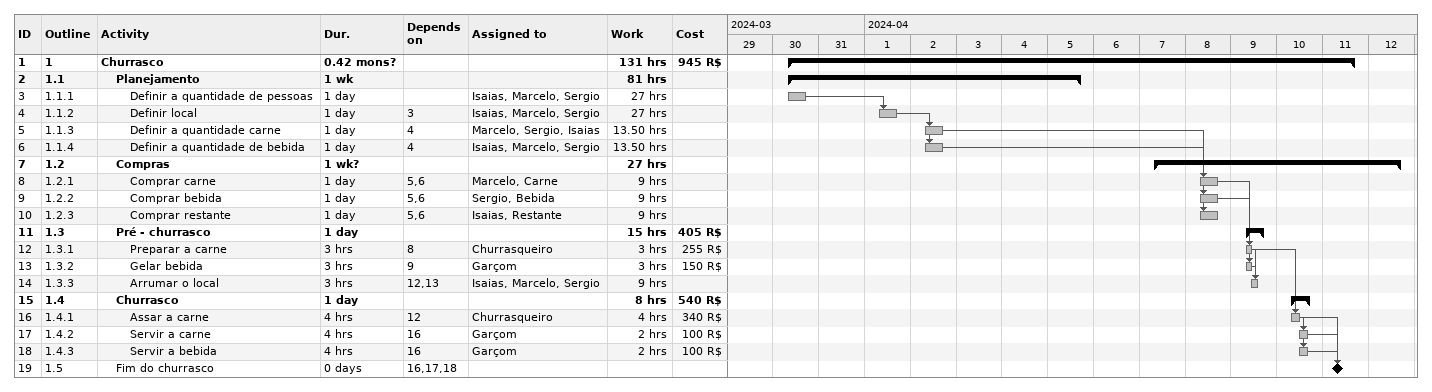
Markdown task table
| ID | WBS | Task | Duration | Start | Finish | Predecessors | Resources | Work (h) | Cost (R$) |
|---|---|---|---|---|---|---|---|---|---|
| 1 | 1 | **Churrasco** | 0.42mo? | 2024-03-30 | 2024-04-11 |  |  | 131 | 945 |
| 2 | 1.1 | **Planejamento** | 1w | 2024-03-30 | 2024-04-05 |  |  | 81 |  |
| 3 | 1.1.1 | Definir a quantidade de pessoas | 1d | 2024-03-30 | 2024-03-30 |  | Isaias, Marcelo, Sergio | 27 |  |
| 4 | 1.1.2 | Definir local | 1d | 2024-04-01 | 2024-04-01 | 3 | Isaias, Marcelo, Sergio | 27 |  |
| 5 | 1.1.3 | Definir a quantidade carne | 1d | 2024-04-02 | 2024-04-02 | 4 | Marcelo, Sergio, Isaias | 13.50 |  |
| 6 | 1.1.4 | Definir a quantidade de bebida | 1d | 2024-04-02 | 2024-04-02 | 4 | Isaias, Marcelo, Sergio | 13.50 |  |
| 7 | 1.2 | **Compras** | 1w? | 2024-04-07 | 2024-04-12 |  |  | 27 |  |
| 8 | 1.2.1 | Comprar carne | 1d | 2024-04-08 | 2024-04-08 | 5, 6 | Marcelo, Carne | 9 |  |
| 9 | 1.2.2 | Comprar bebida | 1d | 2024-04-08 | 2024-04-08 | 5, 6 | Sergio, Bebida | 9 |  |
| 10 | 1.2.3 | Comprar restante | 1d | 2024-04-08 | 2024-04-08 | 5, 6 | Isaias, Restante | 9 |  |
| 11 | 1.3 | **Pré - churrasco** | 1d | 2024-04-09 | 2024-04-09 |  |  | 15 | 405 |
| 12 | 1.3.1 | Preparar a carne | 3h | 2024-04-09 | 2024-04-09 | 8 | Churrasqueiro | 3 | 255 |
| 13 | 1.3.2 | Gelar bebida | 3h | 2024-04-09 | 2024-04-09 | 9 | Garçom | 3 | 150 |
| 14 | 1.3.3 | Arrumar o local | 3h | 2024-04-09 | 2024-04-09 | 12, 13 | Isaias, Marcelo, Sergio | 9 |  |
| 15 | 1.4 | **Churrasco** | 1d | 2024-04-10 | 2024-04-10 |  |  | 8 | 540 |
| 16 | 1.4.1 | Assar a carne | 4h | 2024-04-10 | 2024-04-10 | 12 | Churrasqueiro | 4 | 340 |
| 17 | 1.4.2 | Servir a carne | 4h | 2024-04-10 | 2024-04-10 | 16 | Garçom | 2 | 100 |
| 18 | 1.4.3 | Servir a bebida | 4h | 2024-04-10 | 2024-04-10 | 16 | Garçom | 2 | 100 |
| 19 | 1.5 | Fim do churrasco | 0d | 2024-04-11 | 2024-04-11 | 16, 17, 18 |  |  |  |
